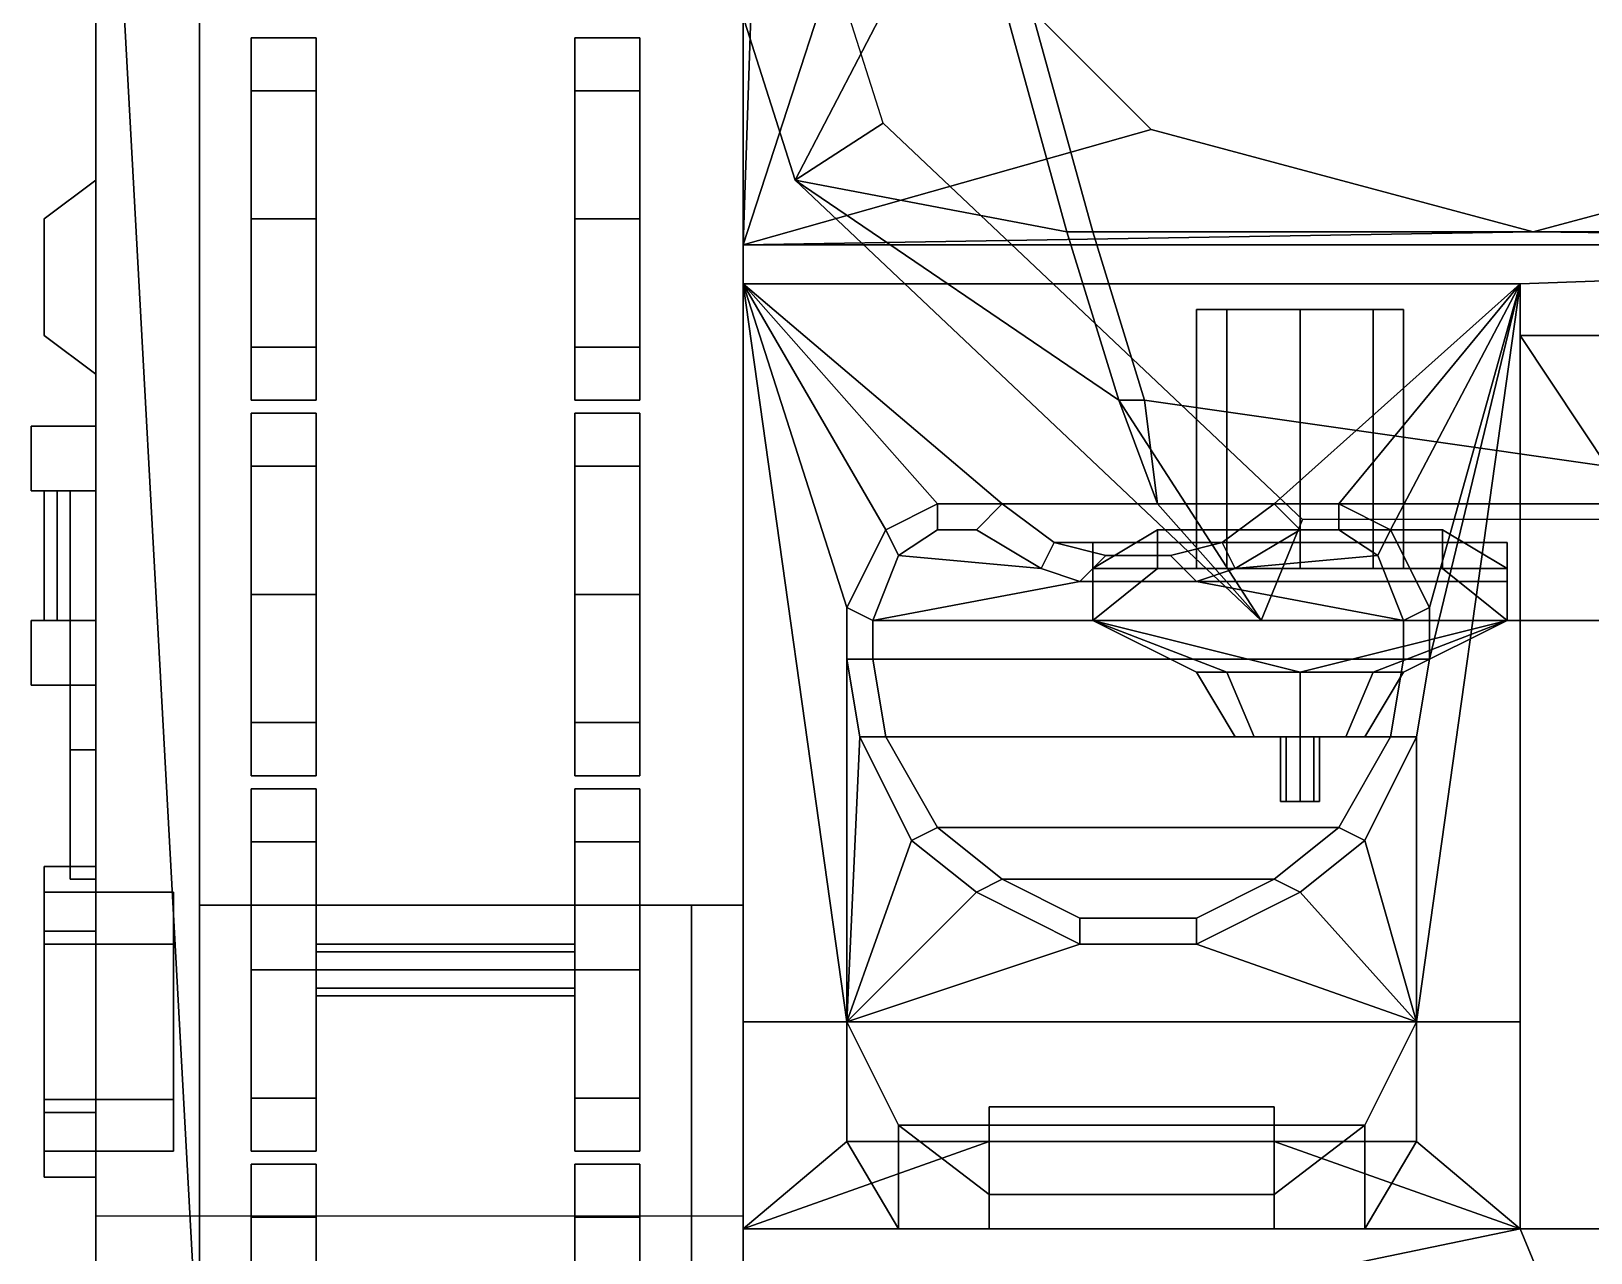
# Model space of a CAD drawing. Header units: millimetres. Extents: x -1.3 to 1.3, y -3 to 8.8.
# Drawn here: x -1.27 to -0.065, y -2.078 to -1.135 of the extents above; entities that cross this region are included whole.
import ezdxf

# ---------------------------------------------------------------- set-up
doc = ezdxf.new("R2010")
doc.units = ezdxf.units.MM
doc.header["$MEASUREMENT"] = 0
for name, color, linetype in [('fenders', 6, 'Continuous'), ('sleeve', 5, 'Continuous'), ('turret', 2, 'Continuous'), ('wheels', 2, 'Continuous')]:
    doc.layers.add(name, color=color, linetype=linetype)

msp = doc.modelspace()

# ---------------------------------------------------------------- linework, layer by layer
for points in [[(0.12, -1.74, 0.3), (-0.72, 2.41, 0.3), (0.72, 2.41, 0.3), (0.72, -1.74, 0.3)], [(-0.72, -1.81, 0.398), (-0.72, 2.07, 0.398), (-0.72, 2.41, 0.3), (-0.72, -2.26, 0.3)], [(-0.72, -2.26, 0.3), (-0.72, 2.41, 0.3), (0.12, -1.74, 0.3), (0.12, -2.26, 0.3)], [(-1.14, 2.37, 0.26), (-1.14, -2.24, 0.26), (-1.22, -2.24, 0.26), (-1.22, 2.37, 0.26)], [(-1.22, 2.37, 0.26), (-1.22, -2.24, 0.26), (-1.22, -1.79, 0.3), (-1.22, 1.87, 0.3)], [(-1.14, 2.07, 0.398), (-1.14, -1.81, 0.398), (-1.14, -2.24, 0.26), (-1.14, 2.37, 0.26)], [(-0.72, 2.07, 0.398), (-0.72, -1.81, 0.398), (-1.14, -1.81, 0.398), (-1.14, 2.07, 0.398)], [(-0.72, -1.3, 1.7), (-0.72, 2.01, 1.7), (-0.72, 1.56, 1.43), (-0.72, -0.72, 1.43)], [(-0.72, 2.01, 1.7), (-0.72, 2.01, 1.7), (-0.72, -1.3, 1.7), (-0.7, -0.7, 1.7)], [(-1.22, -1.49, 0.47), (-1.22, 0.13, 0.61), (-1.22, 1.36, 0.61), (-1.22, 1.57, 0.47)], [(-1.22, -1.44, 0.6), (-1.22, -1.44, 0.6), (-1.22, 0.13, 0.61), (-1.22, -1.49, 0.47)], [(-1.22, 0.13, 1.36), (-1.22, 0.13, 0.61), (-1.22, -1.44, 0.6), (-1.22, -1.44, 0.8)], [(-1.22, -0.72, 1.43), (-1.22, 0.13, 1.36), (-1.22, -1.44, 0.8), (-1.22, -1.49, 0.8)], [(-1.22, -1.49, 0.3), (-1.22, -1.49, 0.47), (-1.22, -0.67, 0.47), (-1.22, -0.67, 0.3)], [(-0.72, -1.3, 1.7), (-0.72, -1.3, 1.7), (-0.621, -0.995, 1.7), (-0.7, -0.7, 1.7)], [(-0.72, -2.1845, 1.1983), (-0.72, -0.72, 1.43), (-1.22, -0.72, 1.43), (-1.14, -2.1845, 1.1983)], [(-1.22, -1.25, 1.28), (-1.22, -1.4, 1.28), (-1.22, -1.4, 1.28), (-1.22, -0.72, 1.43)], [(-1.22, -1.4, 1.28), (-1.22, -2.49, 1.15), (-1.22, -2.49, 1.15), (-1.22, -0.72, 1.43)], [(-1.22, -1.49, 0.8), (-1.22, -1.25, 1.16), (-1.22, -0.72, 1.43)], [(-1.14, -2.49, 1.15), (-1.14, -2.1845, 1.1983), (-1.22, -0.72, 1.43), (-1.22, -2.49, 1.15)], [(-0.72, -2.06, 1.34), (-0.72, -1.3, 1.7), (-0.72, -0.72, 1.43), (-0.72, -2.1845, 1.1983)], [(-0.72, -1.3, 1.7), (-0.72, -1.3, 1.7), (-0.405, -1.211, 1.7), (-0.621, -0.995, 1.7)], [(-0.621, -0.995, 1.7), (-0.405, -1.211, 1.7), (-0.405, -1.211, 1.81), (-0.621, -0.995, 1.81)], [(-0.72, -1.3, 1.7), (-0.72, -1.3, 1.7), (-0.11, -1.29, 1.7), (-0.405, -1.211, 1.7)], [(-0.405, -1.211, 1.7), (-0.11, -1.29, 1.7), (-0.11, -1.29, 1.81), (-0.405, -1.211, 1.81)], [(-0.11, -1.29, 1.7), (0.185, -1.211, 1.7), (0.185, -1.211, 1.81), (-0.11, -1.29, 1.81)], [(0.72, -1.3, 1.7), (0.72, -1.3, 1.7), (0.185, -1.211, 1.7), (-0.11, -1.29, 1.7)], [(-1.22, -1.25, 1.16), (-1.22, -1.4, 1.16), (-1.26, -1.37, 1.18), (-1.26, -1.28, 1.18)], [(-1.26, -1.28, 1.26), (-1.26, -1.37, 1.26), (-1.22, -1.4, 1.28), (-1.22, -1.25, 1.28)], [(-1.26, -1.28, 1.18), (-1.26, -1.28, 1.26), (-1.22, -1.25, 1.28), (-1.22, -1.25, 1.16)], [(-1.22, -1.49, 0.8), (-1.22, -1.59, 0.8), (-1.22, -1.4, 1.16), (-1.22, -1.25, 1.16)], [(-1.26, -1.37, 1.18), (-1.26, -1.37, 1.26), (-1.26, -1.28, 1.26), (-1.26, -1.28, 1.18)], [(0.72, -1.3, 1.7), (0.72, -1.3, 1.7), (-0.11, -1.29, 1.7), (-0.72, -1.3, 1.7)], [(-0.72, -1.3, 1.72), (-0.72, -1.33, 1.72), (-0.12, -1.33, 1.72), (0.72, -1.3, 1.72)], [(-0.72, -1.3, 1.72), (-0.72, -1.3, 1.7), (-0.72, -2.06, 1.34), (-0.72, -1.33, 1.72)], [(-0.72, -1.3, 1.7), (-0.72, -1.3, 1.72), (0.72, -1.3, 1.72), (0.72, -1.3, 1.7)], [(-0.12, -1.33, 1.72), (-0.12, -1.37, 1.72), (0.72, -1.37, 1.72), (0.72, -1.3, 1.72)], [(-0.72, -1.33, 1.72), (-0.72, -1.33, 1.79), (-0.12, -1.33, 1.79), (-0.12, -1.33, 1.72)], [(-0.72, -1.33, 1.79), (-0.72, -1.9, 1.79), (-0.64, -1.9, 1.79), (-0.72, -1.33, 1.79)], [(-0.72, -1.33, 1.79), (-0.72, -1.33, 1.72), (-0.72, -2.06, 1.34), (-0.72, -1.9, 1.79)], [(-0.72, -1.33, 1.79), (-0.52, -1.5, 1.79), (-0.31, -1.5, 1.79), (-0.12, -1.33, 1.79)], [(-0.72, -1.33, 1.79), (-0.57, -1.5, 1.79), (-0.52, -1.5, 1.79), (-0.72, -1.33, 1.79)], [(-0.72, -1.33, 1.79), (-0.61, -1.52, 1.79), (-0.57, -1.5, 1.79), (-0.72, -1.33, 1.79)], [(-0.72, -1.33, 1.79), (-0.64, -1.58, 1.79), (-0.61, -1.52, 1.79), (-0.72, -1.33, 1.79)], [(-0.64, -1.9, 1.79), (-0.64, -1.62, 1.79), (-0.64, -1.58, 1.79), (-0.72, -1.33, 1.79)], [(-0.12, -1.33, 1.79), (-0.31, -1.5, 1.79), (-0.26, -1.5, 1.79), (-0.12, -1.33, 1.79)], [(-0.12, -1.33, 1.79), (-0.26, -1.5, 1.79), (-0.22, -1.52, 1.79), (-0.12, -1.33, 1.79)], [(-0.12, -1.33, 1.79), (-0.22, -1.52, 1.79), (-0.19, -1.58, 1.79), (-0.12, -1.33, 1.79)], [(-0.12, -1.33, 1.79), (-0.2, -1.9, 1.79), (-0.12, -1.9, 1.79), (-0.12, -1.33, 1.79)], [(-0.12, -1.33, 1.79), (-0.19, -1.62, 1.79), (-0.2, -1.68, 1.79), (-0.2, -1.9, 1.79)], [(-0.12, -1.33, 1.79), (-0.19, -1.58, 1.79), (-0.19, -1.62, 1.79), (-0.12, -1.33, 1.79)], [(-0.12, -1.9, 1.79), (-0.12, -2.06, 1.34), (-0.12, -1.37, 1.72), (-0.12, -1.33, 1.79)], [(-0.12, -1.33, 1.79), (-0.12, -1.33, 1.79), (-0.12, -1.37, 1.72), (-0.12, -1.33, 1.72)], [(-1.22, -1.4, 1.16), (-1.22, -1.4, 1.28), (-1.26, -1.37, 1.26), (-1.26, -1.37, 1.18)], [(-0.12, -1.37, 1.72), (-0.12, -2.06, 1.34), (0.12, -2.06, 1.34), (0.23, -1.8966, 1.43)], [(-0.12, -1.37, 1.72), (0.23, -1.8966, 1.43), (0.57, -1.8966, 1.43), (0.72, -1.37, 1.72)], [(-1.22, -1.8, 0.86), (-1.22, -2, 0.86), (-1.22, -2.49, 1.15), (-1.22, -1.4, 1.28)], [(-1.22, -1.78, 0.85), (-1.22, -1.8, 0.86), (-1.22, -1.4, 1.28), (-1.22, -1.4, 1.16)], [(-1.22, -1.78, 0.85), (-1.22, -1.4, 1.16), (-1.22, -1.59, 0.8), (-1.22, -1.64, 0.8)], [(-1.22, -1.49, 0.8), (-1.22, -1.44, 0.8), (-1.27, -1.44, 0.78), (-1.27, -1.49, 0.78)], [(-1.27, -1.49, 0.62), (-1.27, -1.44, 0.62), (-1.22, -1.44, 0.6), (-1.22, -1.49, 0.6)], [(-1.27, -1.44, 0.78), (-1.27, -1.44, 0.62), (-1.27, -1.49, 0.62), (-1.27, -1.49, 0.78)], [(-1.22, -1.44, 0.8), (-1.22, -1.44, 0.6), (-1.27, -1.44, 0.62), (-1.27, -1.44, 0.78)], [(-1.22, -1.44, 0.6), (-1.22, -1.49, 0.47), (-1.22, -1.49, 0.47), (-1.22, -1.49, 0.6)], [(-1.27, -1.49, 0.78), (-1.27, -1.49, 0.62), (-1.22, -1.49, 0.6), (-1.22, -1.49, 0.8)], [(-1.25, -1.59, 0.76), (-1.26, -1.59, 0.77), (-1.26, -1.49, 0.77), (-1.25, -1.49, 0.76)], [(-1.26, -1.59, 0.77), (-1.25, -1.59, 0.78), (-1.25, -1.49, 0.78), (-1.26, -1.49, 0.77)], [(-1.25, -1.59, 0.62), (-1.26, -1.59, 0.63), (-1.26, -1.49, 0.63), (-1.25, -1.49, 0.62)], [(-1.26, -1.59, 0.63), (-1.25, -1.59, 0.64), (-1.25, -1.49, 0.64), (-1.26, -1.49, 0.63)], [(-1.24, -1.59, 0.77), (-1.25, -1.59, 0.76), (-1.25, -1.49, 0.76), (-1.24, -1.49, 0.77)], [(-1.25, -1.59, 0.78), (-1.24, -1.59, 0.77), (-1.24, -1.49, 0.77), (-1.25, -1.49, 0.78)], [(-1.24, -1.59, 0.63), (-1.25, -1.59, 0.62), (-1.25, -1.49, 0.62), (-1.24, -1.49, 0.63)], [(-1.25, -1.59, 0.64), (-1.24, -1.59, 0.63), (-1.24, -1.49, 0.63), (-1.25, -1.49, 0.64)], [(-1.24, -1.49, 0.3), (-1.24, -1.59, 0.3), (-1.24, -1.59, 0.34), (-1.24, -1.49, 0.47)], [(-1.22, -1.49, 0.47), (-1.22, -1.49, 0.3), (-1.24, -1.49, 0.3), (-1.24, -1.49, 0.47)], [(-1.22, -1.49, 0.3), (-1.22, -1.59, 0.3), (-1.24, -1.59, 0.3), (-1.24, -1.49, 0.3)], [(-1.24, -1.79, 0.47), (-1.24, -1.49, 0.47), (-1.24, -1.59, 0.34), (-1.24, -1.69, 0.34)], [(-1.22, -1.79, 0.47), (-1.22, -1.49, 0.47), (-1.24, -1.49, 0.47), (-1.24, -1.79, 0.47)], [(-1.22, -1.49, 0.8), (-1.22, -1.49, 0.6), (-1.22, -1.59, 0.6), (-1.22, -1.59, 0.8)], [(-1.22, -1.64, 0.6), (-1.22, -1.59, 0.6), (-1.22, -1.49, 0.47), (-1.22, -1.79, 0.47)], [(-1.22, -1.49, 0.6), (-1.22, -1.49, 0.47), (-1.22, -1.49, 0.47), (-1.22, -1.59, 0.6)], [(-0.61, -1.52, 1.79), (-0.6, -1.54, 1.81), (-0.57, -1.52, 1.81), (-0.57, -1.5, 1.79)], [(-0.57, -1.5, 1.79), (-0.57, -1.52, 1.81), (-0.54, -1.52, 1.81), (-0.52, -1.5, 1.79)], [(-0.52, -1.5, 1.79), (-0.54, -1.52, 1.81), (-0.49, -1.55, 1.81), (-0.48, -1.53, 1.79)], [(-0.52, -1.5, 1.79), (-0.48, -1.53, 1.79), (-0.35, -1.53, 1.79), (-0.31, -1.5, 1.79)], [(-0.35, -1.53, 1.79), (-0.34, -1.55, 1.81), (-0.29, -1.52, 1.81), (-0.31, -1.5, 1.79)], [(-0.31, -1.5, 1.79), (-0.29, -1.52, 1.81), (-0.26, -1.52, 1.81), (-0.26, -1.5, 1.79)], [(-0.26, -1.5, 1.79), (-0.26, -1.52, 1.81), (-0.23, -1.54, 1.81), (-0.22, -1.52, 1.79)], [(-0.64, -1.58, 1.79), (-0.62, -1.59, 1.81), (-0.6, -1.54, 1.81), (-0.61, -1.52, 1.79)], [(-0.57, -1.52, 1.81), (-0.6, -1.54, 1.81), (-0.49, -1.55, 1.81), (-0.54, -1.52, 1.81)], [(-0.29, -1.52, 1.81), (-0.34, -1.55, 1.81), (-0.23, -1.54, 1.81), (-0.26, -1.52, 1.81)], [(-0.22, -1.52, 1.79), (-0.23, -1.54, 1.81), (-0.21, -1.59, 1.81), (-0.19, -1.58, 1.79)], [(-0.6, -1.54, 1.81), (-0.62, -1.59, 1.81), (-0.46, -1.56, 1.81), (-0.49, -1.55, 1.81)], [(-0.48, -1.53, 1.79), (-0.49, -1.55, 1.81), (-0.46, -1.56, 1.81), (-0.44, -1.54, 1.79)], [(-0.48, -1.53, 1.79), (-0.44, -1.54, 1.79), (-0.39, -1.54, 1.79), (-0.35, -1.53, 1.79)], [(-0.44, -1.54, 1.79), (-0.46, -1.56, 1.81), (-0.37, -1.56, 1.81), (-0.39, -1.54, 1.79)], [(-0.39, -1.54, 1.79), (-0.37, -1.56, 1.81), (-0.34, -1.55, 1.81), (-0.35, -1.53, 1.79)], [(-0.34, -1.55, 1.81), (-0.37, -1.56, 1.81), (-0.21, -1.59, 1.81), (-0.23, -1.54, 1.81)], [(-0.46, -1.56, 1.81), (-0.62, -1.59, 1.81), (-0.21, -1.59, 1.81), (-0.37, -1.56, 1.81)], [(-1.27, -1.59, 0.78), (-1.27, -1.59, 0.62), (-1.27, -1.64, 0.62), (-1.27, -1.64, 0.78)], [(-1.22, -1.64, 0.8), (-1.22, -1.59, 0.8), (-1.27, -1.59, 0.78), (-1.27, -1.64, 0.78)], [(-1.22, -1.59, 0.8), (-1.22, -1.59, 0.6), (-1.27, -1.59, 0.62), (-1.27, -1.59, 0.78)], [(-1.27, -1.64, 0.62), (-1.27, -1.59, 0.62), (-1.22, -1.59, 0.6), (-1.22, -1.64, 0.6)], [(-1.22, -1.59, 0.3), (-1.22, -1.59, 0.34), (-1.24, -1.59, 0.34), (-1.24, -1.59, 0.3)], [(-1.22, -1.59, 0.34), (-1.22, -1.69, 0.34), (-1.24, -1.69, 0.34), (-1.24, -1.59, 0.34)], [(-1.22, -1.69, 0.3), (-1.22, -1.69, 0.34), (-1.22, -1.59, 0.34), (-1.22, -1.59, 0.3)], [(-0.64, -1.62, 1.79), (-0.62, -1.62, 1.81), (-0.62, -1.59, 1.81), (-0.64, -1.58, 1.79)], [(-0.21, -1.62, 1.81), (-0.21, -1.59, 1.81), (-0.62, -1.59, 1.81), (-0.62, -1.62, 1.81)], [(-0.19, -1.58, 1.79), (-0.21, -1.59, 1.81), (-0.21, -1.62, 1.81), (-0.19, -1.62, 1.79)], [(-0.63, -1.68, 1.79), (-0.61, -1.68, 1.81), (-0.62, -1.62, 1.81), (-0.64, -1.62, 1.79)], [(-0.64, -1.9, 1.79), (-0.63, -1.68, 1.79), (-0.64, -1.62, 1.79), (-0.64, -1.9, 1.79)], [(-0.22, -1.68, 1.81), (-0.21, -1.62, 1.81), (-0.62, -1.62, 1.81), (-0.61, -1.68, 1.81)], [(-0.19, -1.62, 1.79), (-0.21, -1.62, 1.81), (-0.22, -1.68, 1.81), (-0.2, -1.68, 1.79)], [(-1.27, -1.64, 0.78), (-1.27, -1.64, 0.62), (-1.22, -1.64, 0.6), (-1.22, -1.64, 0.8)], [(-1.22, -1.64, 0.8), (-1.22, -1.64, 0.6), (-1.22, -1.78, 0.76), (-1.22, -1.78, 0.85)], [(-1.22, -1.78, 0.76), (-1.22, -1.64, 0.6), (-1.22, -1.79, 0.47), (-1.22, -1.83, 0.71)], [(-0.64, -1.9, 1.79), (-0.59, -1.76, 1.79), (-0.63, -1.68, 1.79), (-0.64, -1.9, 1.79)], [(-0.59, -1.76, 1.79), (-0.57, -1.75, 1.81), (-0.61, -1.68, 1.81), (-0.63, -1.68, 1.79)], [(-0.26, -1.75, 1.81), (-0.22, -1.68, 1.81), (-0.61, -1.68, 1.81), (-0.57, -1.75, 1.81)], [(-0.2, -1.68, 1.79), (-0.22, -1.68, 1.81), (-0.26, -1.75, 1.81), (-0.24, -1.76, 1.79)], [(-0.2, -1.9, 1.79), (-0.2, -1.68, 1.79), (-0.24, -1.76, 1.79), (-0.2, -1.9, 1.79)], [(-1.24, -1.69, 0.3), (-1.24, -1.79, 0.3), (-1.24, -1.79, 0.47), (-1.24, -1.69, 0.34)], [(-1.22, -1.69, 0.34), (-1.22, -1.69, 0.3), (-1.24, -1.69, 0.3), (-1.24, -1.69, 0.34)], [(-1.22, -1.69, 0.3), (-1.22, -1.79, 0.3), (-1.24, -1.79, 0.3), (-1.24, -1.69, 0.3)], [(-0.54, -1.8, 1.79), (-0.52, -1.79, 1.81), (-0.57, -1.75, 1.81), (-0.59, -1.76, 1.79)], [(-0.31, -1.79, 1.81), (-0.26, -1.75, 1.81), (-0.57, -1.75, 1.81), (-0.52, -1.79, 1.81)], [(-0.24, -1.76, 1.79), (-0.26, -1.75, 1.81), (-0.31, -1.79, 1.81), (-0.29, -1.8, 1.79)], [(-0.64, -1.9, 1.79), (-0.54, -1.8, 1.79), (-0.59, -1.76, 1.79), (-0.64, -1.9, 1.79)], [(-0.2, -1.9, 1.79), (-0.24, -1.76, 1.79), (-0.29, -1.8, 1.79), (-0.2, -1.9, 1.79)], [(-1.22, -1.78, 0.85), (-1.22, -1.78, 0.76), (-1.26, -1.78, 0.76), (-1.26, -1.78, 0.85)], [(-1.22, -1.78, 0.76), (-1.22, -1.83, 0.71), (-1.26, -1.83, 0.71), (-1.26, -1.78, 0.76)], [(-1.26, -1.83, 0.71), (-1.26, -1.84, 0.73), (-1.26, -1.8, 0.77), (-1.26, -1.78, 0.76)], [(-1.26, -1.78, 0.76), (-1.26, -1.8, 0.77), (-1.26, -1.8, 0.86), (-1.26, -1.78, 0.85)], [(-1.26, -1.78, 0.85), (-1.26, -1.8, 0.86), (-1.22, -1.8, 0.86), (-1.22, -1.78, 0.85)], [(-1.22, -1.79, 0.3), (-1.22, -1.79, 0.47), (-1.24, -1.79, 0.47), (-1.24, -1.79, 0.3)], [(-1.22, -1.79, 0.3), (-1.22, -2.24, 0.26), (-1.22, -2.02, 0.76), (-1.22, -1.97, 0.71)], [(-1.22, -1.79, 0.47), (-1.22, -1.79, 0.3), (-1.22, -1.97, 0.71), (-1.22, -1.83, 0.71)], [(-0.46, -1.84, 1.79), (-0.46, -1.82, 1.81), (-0.52, -1.79, 1.81), (-0.54, -1.8, 1.79)], [(-0.37, -1.82, 1.81), (-0.31, -1.79, 1.81), (-0.52, -1.79, 1.81), (-0.46, -1.82, 1.81)], [(-0.29, -1.8, 1.79), (-0.31, -1.79, 1.81), (-0.37, -1.82, 1.81), (-0.37, -1.84, 1.79)], [(-1.26, -1.8, 0.77), (-1.26, -1.84, 0.73), (-1.16, -1.84, 0.73), (-1.16, -1.8, 0.77)], [(-1.26, -1.8, 0.86), (-1.26, -1.8, 0.77), (-1.16, -1.8, 0.77), (-1.16, -1.8, 0.86)], [(-1.16, -1.8, 0.86), (-1.16, -2, 0.86), (-1.22, -2, 0.86), (-1.22, -1.8, 0.86)], [(-1.16, -1.8, 0.77), (-1.16, -1.84, 0.73), (-1.16, -1.96, 0.73), (-1.16, -2, 0.77)], [(-1.16, -1.8, 0.86), (-1.16, -1.8, 0.77), (-1.16, -2, 0.77), (-1.16, -2, 0.86)], [(-0.64, -1.9, 1.79), (-0.46, -1.84, 1.79), (-0.54, -1.8, 1.79), (-0.64, -1.9, 1.79)], [(-0.2, -1.9, 1.79), (-0.29, -1.8, 1.79), (-0.37, -1.84, 1.79), (-0.2, -1.9, 1.79)], [(-0.72, -1.81, 1.2376), (-0.72, -2.1845, 1.1783), (-1.14, -2.1845, 1.1783), (-1.14, -1.81, 1.2376)], [(-0.76, -1.81, 0.398), (-0.76, -1.81, 1.2376), (-1.14, -1.81, 1.2376), (-1.14, -1.81, 0.398)], [(-1.14, -1.81, 0.398), (-1.14, -1.81, 1.2376), (-1.14, -2.1845, 1.1783), (-1.14, -2.24, 0.26)], [(-0.72, -1.81, 0.26), (-0.72, -2.24, 0.26), (-0.76, -2.24, 0.26), (-0.76, -1.81, 0.26)], [(-0.76, -2.49, 1.15), (-0.76, -2.1845, 1.1783), (-0.76, -1.81, 0.26), (-0.76, -2.24, 0.26)], [(-0.76, -2.1845, 1.1783), (-0.76, -1.81, 1.2376), (-0.76, -1.81, 0.26), (-0.76, -2.1845, 1.1783)], [(-0.72, -1.81, 0.3), (-0.72, -2.26, 0.3), (-0.72, -2.24, 0.26), (-0.72, -1.81, 0.26)], [(-1.22, -1.83, 0.71), (-1.22, -1.97, 0.71), (-1.26, -1.97, 0.71), (-1.26, -1.83, 0.71)], [(-1.26, -1.97, 0.71), (-1.26, -1.96, 0.73), (-1.26, -1.84, 0.73), (-1.26, -1.83, 0.71)], [(-0.37, -1.84, 1.79), (-0.37, -1.82, 1.81), (-0.46, -1.82, 1.81), (-0.46, -1.84, 1.79)], [(-1.26, -1.84, 0.73), (-1.26, -1.96, 0.73), (-1.16, -1.96, 0.73), (-1.16, -1.84, 0.73)], [(-0.2, -1.9, 1.79), (-0.37, -1.84, 1.79), (-0.46, -1.84, 1.79), (-0.64, -1.9, 1.79)], [(-0.72, -1.9, 1.79), (-0.72, -2.06, 1.34), (-0.64, -1.9924, 1.53), (-0.64, -1.9, 1.79)], [(-0.64, -1.9, 1.79), (-0.6, -1.98, 1.79), (-0.24, -1.98, 1.79), (-0.2, -1.9, 1.79)], [(-0.64, -1.9, 1.79), (-0.64, -1.9924, 1.53), (-0.6, -2.06, 1.55), (-0.6, -1.98, 1.79)], [(-0.24, -1.98, 1.79), (-0.24, -2.06, 1.55), (-0.2, -1.9924, 1.53), (-0.2, -1.9, 1.79)], [(-0.2, -1.9, 1.79), (-0.2, -1.9924, 1.53), (-0.12, -2.06, 1.34), (-0.12, -1.9, 1.79)], [(-1.16, -2, 0.77), (-1.16, -1.96, 0.73), (-1.26, -1.96, 0.73), (-1.26, -2, 0.77)], [(-1.26, -2.02, 0.76), (-1.26, -2, 0.77), (-1.26, -1.96, 0.73), (-1.26, -1.97, 0.71)], [(-1.22, -1.97, 0.71), (-1.22, -2.02, 0.76), (-1.26, -2.02, 0.76), (-1.26, -1.97, 0.71)], [(-0.53, -2.0333, 1.63), (-0.53, -1.9658, 1.61), (-0.31, -1.9658, 1.61), (-0.31, -2.0333, 1.63)], [(-0.53, -2.06, 1.55), (-0.53, -1.9924, 1.53), (-0.53, -1.9658, 1.61), (-0.53, -2.0333, 1.63)], [(-0.53, -1.9658, 1.61), (-0.53, -1.9924, 1.53), (-0.31, -1.9924, 1.53), (-0.31, -1.9658, 1.61)], [(-0.31, -2.0333, 1.63), (-0.31, -1.9658, 1.61), (-0.31, -1.9924, 1.53), (-0.31, -2.06, 1.55)], [(-0.6, -1.98, 1.79), (-0.53, -2.0333, 1.63), (-0.31, -2.0333, 1.63), (-0.24, -1.98, 1.79)], [(-0.6, -1.98, 1.79), (-0.6, -2.06, 1.55), (-0.53, -2.06, 1.55), (-0.53, -2.0333, 1.63)], [(-0.31, -2.0333, 1.63), (-0.31, -2.06, 1.55), (-0.24, -2.06, 1.55), (-0.24, -1.98, 1.79)], [(-0.53, -1.9924, 1.53), (-0.72, -2.06, 1.34), (-0.12, -2.06, 1.34), (-0.31, -1.9924, 1.53)], [(-0.64, -1.9924, 1.53), (-0.72, -2.06, 1.34), (-0.72, -2.06, 1.34), (-0.53, -1.9924, 1.53)], [(-0.6, -2.06, 1.55), (-0.64, -1.9924, 1.53), (-0.53, -1.9924, 1.53), (-0.53, -2.06, 1.55)], [(-0.31, -2.06, 1.55), (-0.31, -1.9924, 1.53), (-0.2, -1.9924, 1.53), (-0.24, -2.06, 1.55)], [(-0.31, -1.9924, 1.53), (-0.12, -2.06, 1.34), (-0.12, -2.06, 1.34), (-0.2, -1.9924, 1.53)], [(-1.22, -2.02, 0.85), (-1.22, -2, 0.86), (-1.26, -2, 0.86), (-1.26, -2.02, 0.85)], [(-1.26, -2.02, 0.85), (-1.26, -2, 0.86), (-1.26, -2, 0.77), (-1.26, -2.02, 0.76)], [(-1.16, -2, 0.86), (-1.16, -2, 0.77), (-1.26, -2, 0.77), (-1.26, -2, 0.86)], [(-1.22, -2.49, 1.15), (-1.22, -2.49, 1.15), (-1.22, -2, 0.86), (-1.22, -2.02, 0.85)], [(-1.22, -2.02, 0.76), (-1.22, -2.02, 0.85), (-1.26, -2.02, 0.85), (-1.26, -2.02, 0.76)], [(-1.22, -2.24, 0.26), (-1.22, -2.49, 1.15), (-1.22, -2.02, 0.85), (-1.22, -2.02, 0.76)], [(-0.72, -2.1845, 1.1983), (-0.72, -2.64, 0.68), (0.12, -2.64, 0.68), (-0.12, -2.06, 1.34)], [(-0.72, -2.06, 1.34), (-0.72, -2.1845, 1.1983), (-0.72, -2.1845, 1.1983), (-0.12, -2.06, 1.34)], [(-0.12, -2.06, 1.34), (0.12, -2.64, 0.68), (0.12, -2.64, 0.68), (0.12, -2.06, 1.34)]]:
    msp.add_3dface(points)
at = {"layer": 'fenders'}
for points in [[(-1.22, -2.05, 1.5), (-1.22, -0.8, 1.7), (-1.22, -0.8, 1.63), (-1.22, -2.02, 1.43)], [(-0.72, -2.05, 1.5), (-0.72, -0.8, 1.7), (-1.22, -0.8, 1.7), (-1.22, -2.05, 1.5)], [(-0.72, -2.06, 1.34), (-0.72, -1.6207, 1.5687), (-0.72, -1.6207, 1.5687), (-0.72, -2.05, 1.5)]]:
    msp.add_3dface(points, dxfattribs=at)
at = {"layer": 'sleeve'}
for points in [[(-0.3466, -1.35, 2.1366), (-0.37, -1.35, 2.08), (-0.37, -1.55, 2.08), (-0.3466, -1.55, 2.1366)], [(-0.37, -1.35, 2.08), (-0.3466, -1.35, 2.0234), (-0.3466, -1.55, 2.0234), (-0.37, -1.55, 2.08)], [(-0.29, -1.35, 2.16), (-0.3466, -1.35, 2.1366), (-0.3466, -1.55, 2.1366), (-0.29, -1.55, 2.16)], [(-0.3466, -1.35, 2.0234), (-0.29, -1.35, 2), (-0.29, -1.55, 2), (-0.3466, -1.55, 2.0234)], [(-0.2334, -1.35, 2.1366), (-0.29, -1.35, 2.16), (-0.29, -1.55, 2.16), (-0.2334, -1.55, 2.1366)], [(-0.29, -1.35, 2), (-0.2334, -1.35, 2.0234), (-0.2334, -1.55, 2.0234), (-0.29, -1.55, 2)], [(-0.21, -1.35, 2.08), (-0.2334, -1.35, 2.1366), (-0.2334, -1.55, 2.1366), (-0.21, -1.55, 2.08)], [(-0.2334, -1.35, 2.0234), (-0.21, -1.35, 2.08), (-0.21, -1.55, 2.08), (-0.2334, -1.55, 2.0234)], [(-0.18, -1.52, 2.28), (-0.13, -1.55, 2.22), (-0.45, -1.55, 2.22), (-0.4, -1.52, 2.28)], [(-0.45, -1.55, 2.22), (-0.45, -1.59, 2.22), (-0.4, -1.55, 2.28), (-0.4, -1.52, 2.28)], [(-0.4, -1.52, 2.28), (-0.4, -1.55, 2.28), (-0.18, -1.55, 2.28), (-0.18, -1.52, 2.28)], [(-0.18, -1.55, 2.28), (-0.13, -1.59, 2.22), (-0.13, -1.55, 2.22), (-0.18, -1.52, 2.28)], [(-0.13, -1.53, 1.92), (-0.13, -1.56, 1.9), (-0.45, -1.56, 1.9), (-0.45, -1.53, 1.92)], [(-0.13, -1.55, 1.95), (-0.13, -1.53, 1.92), (-0.45, -1.53, 1.92), (-0.45, -1.55, 1.95)], [(-0.45, -1.53, 1.92), (-0.45, -1.56, 1.9), (-0.45, -1.59, 1.95), (-0.45, -1.55, 1.95)], [(-0.13, -1.59, 1.95), (-0.13, -1.56, 1.9), (-0.13, -1.53, 1.92), (-0.13, -1.55, 1.95)], [(-0.45, -1.55, 1.95), (-0.45, -1.59, 1.95), (-0.45, -1.59, 2.22), (-0.45, -1.55, 2.22)], [(-0.13, -1.55, 2.22), (-0.13, -1.55, 1.95), (-0.45, -1.55, 1.95), (-0.45, -1.55, 2.22)], [(-0.4, -1.55, 2.28), (-0.45, -1.59, 2.22), (-0.13, -1.59, 2.22), (-0.18, -1.55, 2.28)], [(-0.13, -1.59, 2.22), (-0.13, -1.59, 1.95), (-0.13, -1.55, 1.95), (-0.13, -1.55, 2.22)], [(-0.45, -1.59, 1.95), (-0.45, -1.56, 1.9), (-0.13, -1.56, 1.9), (-0.13, -1.59, 1.95)], [(-0.45, -1.59, 2.22), (-0.29, -1.63, 2.16), (-0.29, -1.63, 2.16), (-0.13, -1.59, 2.22)], [(-0.3466, -1.63, 2.1366), (-0.29, -1.63, 2.16), (-0.45, -1.59, 2.22)], [(-0.37, -1.63, 2.08), (-0.3466, -1.63, 2.1366), (-0.45, -1.59, 2.22)], [(-0.45, -1.59, 1.95), (-0.37, -1.63, 2.08), (-0.45, -1.59, 2.22)], [(-0.3466, -1.63, 2.0234), (-0.37, -1.63, 2.08), (-0.45, -1.59, 1.95)], [(-0.29, -1.63, 2), (-0.3466, -1.63, 2.0234), (-0.45, -1.59, 1.95)], [(-0.13, -1.59, 1.95), (-0.29, -1.63, 2), (-0.45, -1.59, 1.95)], [(-0.29, -1.63, 2.16), (-0.2334, -1.63, 2.1366), (-0.13, -1.59, 2.22)], [(-0.2334, -1.63, 2.0234), (-0.29, -1.63, 2), (-0.13, -1.59, 1.95)], [(-0.2334, -1.63, 2.1366), (-0.21, -1.63, 2.08), (-0.13, -1.59, 2.22)], [(-0.21, -1.63, 2.08), (-0.2334, -1.63, 2.0234), (-0.13, -1.59, 1.95)], [(-0.21, -1.63, 2.08), (-0.13, -1.59, 1.95), (-0.13, -1.59, 2.22)], [(-0.3254, -1.68, 2.0446), (-0.34, -1.68, 2.08), (-0.37, -1.63, 2.08), (-0.3466, -1.63, 2.0234)], [(-0.34, -1.68, 2.08), (-0.3254, -1.68, 2.1154), (-0.3466, -1.63, 2.1366), (-0.37, -1.63, 2.08)], [(-0.29, -1.68, 2.03), (-0.3254, -1.68, 2.0446), (-0.3466, -1.63, 2.0234), (-0.29, -1.63, 2)], [(-0.3254, -1.68, 2.1154), (-0.29, -1.68, 2.13), (-0.29, -1.63, 2.16), (-0.3466, -1.63, 2.1366)], [(-0.2546, -1.68, 2.0446), (-0.29, -1.68, 2.03), (-0.29, -1.63, 2), (-0.2334, -1.63, 2.0234)], [(-0.29, -1.68, 2.13), (-0.2546, -1.68, 2.1154), (-0.2334, -1.63, 2.1366), (-0.29, -1.63, 2.16)], [(-0.24, -1.68, 2.08), (-0.2546, -1.68, 2.0446), (-0.2334, -1.63, 2.0234), (-0.21, -1.63, 2.08)], [(-0.2546, -1.68, 2.1154), (-0.24, -1.68, 2.08), (-0.21, -1.63, 2.08), (-0.2334, -1.63, 2.1366)], [(-0.3254, -1.68, 2.1154), (-0.34, -1.68, 2.08), (-0.305, -1.68, 2.08), (-0.3006, -1.68, 2.0906)], [(-0.34, -1.68, 2.08), (-0.3254, -1.68, 2.0446), (-0.3006, -1.68, 2.0694), (-0.305, -1.68, 2.08)], [(-0.29, -1.68, 2.13), (-0.3254, -1.68, 2.1154), (-0.3006, -1.68, 2.0906), (-0.29, -1.68, 2.095)], [(-0.3254, -1.68, 2.0446), (-0.29, -1.68, 2.03), (-0.29, -1.68, 2.065), (-0.3006, -1.68, 2.0694)], [(-0.3006, -1.68, 2.0906), (-0.305, -1.68, 2.08), (-0.305, -1.73, 2.08), (-0.3006, -1.73, 2.0906)], [(-0.305, -1.68, 2.08), (-0.3006, -1.68, 2.0694), (-0.3006, -1.73, 2.0694), (-0.305, -1.73, 2.08)], [(-0.29, -1.68, 2.095), (-0.3006, -1.68, 2.0906), (-0.3006, -1.73, 2.0906), (-0.29, -1.73, 2.095)], [(-0.3006, -1.68, 2.0694), (-0.29, -1.68, 2.065), (-0.29, -1.73, 2.065), (-0.3006, -1.73, 2.0694)], [(-0.2794, -1.68, 2.0906), (-0.29, -1.68, 2.095), (-0.29, -1.73, 2.095), (-0.2794, -1.73, 2.0906)], [(-0.29, -1.68, 2.065), (-0.2794, -1.68, 2.0694), (-0.2794, -1.73, 2.0694), (-0.29, -1.73, 2.065)], [(-0.29, -1.68, 2.03), (-0.2546, -1.68, 2.0446), (-0.2794, -1.68, 2.0694), (-0.29, -1.68, 2.065)], [(-0.2546, -1.68, 2.1154), (-0.29, -1.68, 2.13), (-0.29, -1.68, 2.095), (-0.2794, -1.68, 2.0906)], [(-0.275, -1.68, 2.08), (-0.2794, -1.68, 2.0906), (-0.2794, -1.73, 2.0906), (-0.275, -1.73, 2.08)], [(-0.2794, -1.68, 2.0694), (-0.275, -1.68, 2.08), (-0.275, -1.73, 2.08), (-0.2794, -1.73, 2.0694)], [(-0.2546, -1.68, 2.0446), (-0.24, -1.68, 2.08), (-0.275, -1.68, 2.08), (-0.2794, -1.68, 2.0694)], [(-0.24, -1.68, 2.08), (-0.2546, -1.68, 2.1154), (-0.2794, -1.68, 2.0906), (-0.275, -1.68, 2.08)], [(-0.3006, -1.73, 2.0694), (-0.275, -1.73, 2.08), (-0.2794, -1.73, 2.0906), (-0.305, -1.73, 2.08)], [(-0.305, -1.73, 2.08), (-0.2794, -1.73, 2.0906), (-0.29, -1.73, 2.095), (-0.3006, -1.73, 2.0906)], [(-0.29, -1.73, 2.065), (-0.2794, -1.73, 2.0694), (-0.275, -1.73, 2.08), (-0.3006, -1.73, 2.0694)]]:
    msp.add_3dface(points, dxfattribs=at)
at = {"layer": 'turret'}
for points in [[(-0.8115, -0.8368, 1.83), (-0.61, -0.79, 2.42), (-0.55, -1, 2.42), (-0.68, -1.25, 1.83)], [(-0.7303, -0.8341, 1.81), (-0.8115, -0.8368, 1.83), (-0.68, -1.25, 1.83), (-0.612, -1.206, 1.81)], [(-0.68, -1.25, 1.83), (-0.55, -1, 2.42), (-0.47, -1.29, 2.33), (-0.68, -1.25, 1.83)], [(-0.55, -1, 2.42), (-0.53, -1, 2.43), (-0.45, -1.29, 2.34), (-0.47, -1.29, 2.33)], [(0.29, -1.29, 2.34), (-0.45, -1.29, 2.34), (-0.53, -1, 2.43), (0.35, -1, 2.43)], [(-0.612, -1.206, 1.81), (-0.68, -1.25, 1.83), (-0.32, -1.59, 1.83), (-0.288, -1.512, 1.81)], [(-0.68, -1.25, 1.83), (-0.47, -1.29, 2.33), (-0.43, -1.42, 2.2619), (-0.68, -1.25, 1.83)], [(-0.68, -1.25, 1.83), (-0.43, -1.42, 2.2619), (-0.32, -1.59, 1.83)], [(-0.47, -1.29, 2.33), (-0.45, -1.29, 2.34), (-0.41, -1.42, 2.2719), (-0.43, -1.42, 2.2619)], [(0.15, -1.5, 2.23), (-0.41, -1.42, 2.2719), (-0.45, -1.29, 2.34), (0.29, -1.29, 2.34)], [(-0.43, -1.42, 2.2619), (-0.41, -1.42, 2.2719), (-0.4, -1.5, 2.23)], [(-0.43, -1.42, 2.2619), (-0.4, -1.5, 2.23), (-0.32, -1.59, 1.83)], [(-0.41, -1.42, 2.2719), (0.15, -1.5, 2.23), (-0.4, -1.5, 2.23)], [(0.2, -1.59, 1.83), (-0.32, -1.59, 1.83), (-0.4, -1.5, 2.23), (0.15, -1.5, 2.23)], [(-0.288, -1.512, 1.81), (-0.32, -1.59, 1.83), (0.2, -1.59, 1.83), (0.18, -1.512, 1.81)]]:
    msp.add_3dface(points, dxfattribs=at)
at = {"layer": 'wheels'}
for points in [[(-1.05, -1.181, 0.319), (-1.05, -1.14, 0.22), (-1.1, -1.14, 0.22), (-1.1, -1.181, 0.319)], [(-1.05, -1.14, 0.22), (-1.05, -1.181, 0.121), (-1.1, -1.181, 0.121), (-1.1, -1.14, 0.22)], [(-1.1, -1.42, 0.22), (-1.1, -1.181, 0.319), (-1.1, -1.14, 0.22), (-1.1, -1.379, 0.121)], [(-1.1, -1.379, 0.121), (-1.1, -1.14, 0.22), (-1.1, -1.181, 0.121), (-1.1, -1.28, 0.08)], [(-1.05, -1.379, 0.319), (-1.05, -1.14, 0.22), (-1.05, -1.181, 0.319), (-1.05, -1.28, 0.36)], [(-1.05, -1.42, 0.22), (-1.05, -1.181, 0.121), (-1.05, -1.14, 0.22), (-1.05, -1.379, 0.319)], [(-0.8, -1.181, 0.319), (-0.8, -1.14, 0.22), (-0.85, -1.14, 0.22), (-0.85, -1.181, 0.319)], [(-0.8, -1.14, 0.22), (-0.8, -1.181, 0.121), (-0.85, -1.181, 0.121), (-0.85, -1.14, 0.22)], [(-0.85, -1.42, 0.22), (-0.85, -1.181, 0.319), (-0.85, -1.14, 0.22), (-0.85, -1.379, 0.121)], [(-0.85, -1.379, 0.121), (-0.85, -1.14, 0.22), (-0.85, -1.181, 0.121), (-0.85, -1.28, 0.08)], [(-0.8, -1.379, 0.319), (-0.8, -1.14, 0.22), (-0.8, -1.181, 0.319), (-0.8, -1.28, 0.36)], [(-0.8, -1.42, 0.22), (-0.8, -1.181, 0.121), (-0.8, -1.14, 0.22), (-0.8, -1.379, 0.319)], [(-1.05, -1.28, 0.36), (-1.05, -1.181, 0.319), (-1.1, -1.181, 0.319), (-1.1, -1.28, 0.36)], [(-1.05, -1.181, 0.121), (-1.05, -1.28, 0.08), (-1.1, -1.28, 0.08), (-1.1, -1.181, 0.121)], [(-1.1, -1.379, 0.319), (-1.1, -1.28, 0.36), (-1.1, -1.181, 0.319), (-1.1, -1.42, 0.22)], [(-1.05, -1.379, 0.121), (-1.05, -1.28, 0.08), (-1.05, -1.181, 0.121), (-1.05, -1.42, 0.22)], [(-0.8, -1.28, 0.36), (-0.8, -1.181, 0.319), (-0.85, -1.181, 0.319), (-0.85, -1.28, 0.36)], [(-0.8, -1.181, 0.121), (-0.8, -1.28, 0.08), (-0.85, -1.28, 0.08), (-0.85, -1.181, 0.121)], [(-0.85, -1.379, 0.319), (-0.85, -1.28, 0.36), (-0.85, -1.181, 0.319), (-0.85, -1.42, 0.22)], [(-0.8, -1.379, 0.121), (-0.8, -1.28, 0.08), (-0.8, -1.181, 0.121), (-0.8, -1.42, 0.22)], [(-1.05, -1.379, 0.319), (-1.05, -1.28, 0.36), (-1.1, -1.28, 0.36), (-1.1, -1.379, 0.319)], [(-1.05, -1.28, 0.08), (-1.05, -1.379, 0.121), (-1.1, -1.379, 0.121), (-1.1, -1.28, 0.08)], [(-0.8, -1.379, 0.319), (-0.8, -1.28, 0.36), (-0.85, -1.28, 0.36), (-0.85, -1.379, 0.319)], [(-0.8, -1.28, 0.08), (-0.8, -1.379, 0.121), (-0.85, -1.379, 0.121), (-0.85, -1.28, 0.08)], [(-1.05, -1.42, 0.22), (-1.05, -1.379, 0.319), (-1.1, -1.379, 0.319), (-1.1, -1.42, 0.22)], [(-1.05, -1.379, 0.121), (-1.05, -1.42, 0.22), (-1.1, -1.42, 0.22), (-1.1, -1.379, 0.121)], [(-0.8, -1.42, 0.22), (-0.8, -1.379, 0.319), (-0.85, -1.379, 0.319), (-0.85, -1.42, 0.22)], [(-0.8, -1.379, 0.121), (-0.8, -1.42, 0.22), (-0.85, -1.42, 0.22), (-0.85, -1.379, 0.121)], [(-1.05, -1.471, 0.319), (-1.05, -1.43, 0.22), (-1.1, -1.43, 0.22), (-1.1, -1.471, 0.319)], [(-1.05, -1.43, 0.22), (-1.05, -1.471, 0.121), (-1.1, -1.471, 0.121), (-1.1, -1.43, 0.22)], [(-1.1, -1.71, 0.22), (-1.1, -1.471, 0.319), (-1.1, -1.43, 0.22), (-1.1, -1.669, 0.121)], [(-1.1, -1.669, 0.121), (-1.1, -1.43, 0.22), (-1.1, -1.471, 0.121), (-1.1, -1.57, 0.08)], [(-1.05, -1.669, 0.319), (-1.05, -1.43, 0.22), (-1.05, -1.471, 0.319), (-1.05, -1.57, 0.36)], [(-1.05, -1.71, 0.22), (-1.05, -1.471, 0.121), (-1.05, -1.43, 0.22), (-1.05, -1.669, 0.319)], [(-0.8, -1.471, 0.319), (-0.8, -1.43, 0.22), (-0.85, -1.43, 0.22), (-0.85, -1.471, 0.319)], [(-0.8, -1.43, 0.22), (-0.8, -1.471, 0.121), (-0.85, -1.471, 0.121), (-0.85, -1.43, 0.22)], [(-0.85, -1.71, 0.22), (-0.85, -1.471, 0.319), (-0.85, -1.43, 0.22), (-0.85, -1.669, 0.121)], [(-0.85, -1.669, 0.121), (-0.85, -1.43, 0.22), (-0.85, -1.471, 0.121), (-0.85, -1.57, 0.08)], [(-0.8, -1.669, 0.319), (-0.8, -1.43, 0.22), (-0.8, -1.471, 0.319), (-0.8, -1.57, 0.36)], [(-0.8, -1.71, 0.22), (-0.8, -1.471, 0.121), (-0.8, -1.43, 0.22), (-0.8, -1.669, 0.319)], [(-1.05, -1.57, 0.36), (-1.05, -1.471, 0.319), (-1.1, -1.471, 0.319), (-1.1, -1.57, 0.36)], [(-1.05, -1.471, 0.121), (-1.05, -1.57, 0.08), (-1.1, -1.57, 0.08), (-1.1, -1.471, 0.121)], [(-1.1, -1.669, 0.319), (-1.1, -1.57, 0.36), (-1.1, -1.471, 0.319), (-1.1, -1.71, 0.22)], [(-1.05, -1.669, 0.121), (-1.05, -1.57, 0.08), (-1.05, -1.471, 0.121), (-1.05, -1.71, 0.22)], [(-0.8, -1.57, 0.36), (-0.8, -1.471, 0.319), (-0.85, -1.471, 0.319), (-0.85, -1.57, 0.36)], [(-0.8, -1.471, 0.121), (-0.8, -1.57, 0.08), (-0.85, -1.57, 0.08), (-0.85, -1.471, 0.121)], [(-0.85, -1.669, 0.319), (-0.85, -1.57, 0.36), (-0.85, -1.471, 0.319), (-0.85, -1.71, 0.22)], [(-0.8, -1.669, 0.121), (-0.8, -1.57, 0.08), (-0.8, -1.471, 0.121), (-0.8, -1.71, 0.22)], [(-1.05, -1.669, 0.319), (-1.05, -1.57, 0.36), (-1.1, -1.57, 0.36), (-1.1, -1.669, 0.319)], [(-1.05, -1.57, 0.08), (-1.05, -1.669, 0.121), (-1.1, -1.669, 0.121), (-1.1, -1.57, 0.08)], [(-0.8, -1.669, 0.319), (-0.8, -1.57, 0.36), (-0.85, -1.57, 0.36), (-0.85, -1.669, 0.319)], [(-0.8, -1.57, 0.08), (-0.8, -1.669, 0.121), (-0.85, -1.669, 0.121), (-0.85, -1.57, 0.08)], [(-1.05, -1.71, 0.22), (-1.05, -1.669, 0.319), (-1.1, -1.669, 0.319), (-1.1, -1.71, 0.22)], [(-1.05, -1.669, 0.121), (-1.05, -1.71, 0.22), (-1.1, -1.71, 0.22), (-1.1, -1.669, 0.121)], [(-0.8, -1.71, 0.22), (-0.8, -1.669, 0.319), (-0.85, -1.669, 0.319), (-0.85, -1.71, 0.22)], [(-0.8, -1.669, 0.121), (-0.8, -1.71, 0.22), (-0.85, -1.71, 0.22), (-0.85, -1.669, 0.121)], [(-1.05, -1.761, 0.339), (-1.05, -1.72, 0.24), (-1.1, -1.72, 0.24), (-1.1, -1.761, 0.339)], [(-1.05, -1.72, 0.24), (-1.05, -1.761, 0.141), (-1.1, -1.761, 0.141), (-1.1, -1.72, 0.24)], [(-1.1, -2, 0.24), (-1.1, -1.761, 0.339), (-1.1, -1.72, 0.24), (-1.1, -1.959, 0.141)], [(-1.1, -1.959, 0.141), (-1.1, -1.72, 0.24), (-1.1, -1.761, 0.141), (-1.1, -1.86, 0.1)], [(-1.05, -1.959, 0.339), (-1.05, -1.72, 0.24), (-1.05, -1.761, 0.339), (-1.05, -1.86, 0.38)], [(-1.05, -2, 0.24), (-1.05, -1.761, 0.141), (-1.05, -1.72, 0.24), (-1.05, -1.959, 0.339)], [(-0.8, -1.761, 0.339), (-0.8, -1.72, 0.24), (-0.85, -1.72, 0.24), (-0.85, -1.761, 0.339)], [(-0.8, -1.72, 0.24), (-0.8, -1.761, 0.141), (-0.85, -1.761, 0.141), (-0.85, -1.72, 0.24)], [(-0.85, -2, 0.24), (-0.85, -1.761, 0.339), (-0.85, -1.72, 0.24), (-0.85, -1.959, 0.141)], [(-0.85, -1.959, 0.141), (-0.85, -1.72, 0.24), (-0.85, -1.761, 0.141), (-0.85, -1.86, 0.1)], [(-0.8, -1.959, 0.339), (-0.8, -1.72, 0.24), (-0.8, -1.761, 0.339), (-0.8, -1.86, 0.38)], [(-0.8, -2, 0.24), (-0.8, -1.761, 0.141), (-0.8, -1.72, 0.24), (-0.8, -1.959, 0.339)], [(-1.05, -1.86, 0.38), (-1.05, -1.761, 0.339), (-1.1, -1.761, 0.339), (-1.1, -1.86, 0.38)], [(-1.05, -1.761, 0.141), (-1.05, -1.86, 0.1), (-1.1, -1.86, 0.1), (-1.1, -1.761, 0.141)], [(-1.1, -1.959, 0.339), (-1.1, -1.86, 0.38), (-1.1, -1.761, 0.339), (-1.1, -2, 0.24)], [(-1.05, -1.959, 0.141), (-1.05, -1.86, 0.1), (-1.05, -1.761, 0.141), (-1.05, -2, 0.24)], [(-0.8, -1.86, 0.38), (-0.8, -1.761, 0.339), (-0.85, -1.761, 0.339), (-0.85, -1.86, 0.38)], [(-0.8, -1.761, 0.141), (-0.8, -1.86, 0.1), (-0.85, -1.86, 0.1), (-0.85, -1.761, 0.141)], [(-0.85, -1.959, 0.339), (-0.85, -1.86, 0.38), (-0.85, -1.761, 0.339), (-0.85, -2, 0.24)], [(-0.8, -1.959, 0.141), (-0.8, -1.86, 0.1), (-0.8, -1.761, 0.141), (-0.8, -2, 0.24)], [(-0.85, -1.8459, 0.2541), (-0.85, -1.84, 0.24), (-1.05, -1.84, 0.24), (-1.05, -1.8459, 0.2541)], [(-0.85, -1.84, 0.24), (-0.85, -1.8459, 0.2259), (-1.05, -1.8459, 0.2259), (-1.05, -1.84, 0.24)], [(-0.85, -1.86, 0.26), (-0.85, -1.8459, 0.2541), (-1.05, -1.8459, 0.2541), (-1.05, -1.86, 0.26)], [(-0.85, -1.8459, 0.2259), (-0.85, -1.86, 0.22), (-1.05, -1.86, 0.22), (-1.05, -1.8459, 0.2259)], [(-1.05, -1.959, 0.339), (-1.05, -1.86, 0.38), (-1.1, -1.86, 0.38), (-1.1, -1.959, 0.339)], [(-1.05, -1.86, 0.1), (-1.05, -1.959, 0.141), (-1.1, -1.959, 0.141), (-1.1, -1.86, 0.1)], [(-0.85, -1.8741, 0.2541), (-0.85, -1.86, 0.26), (-1.05, -1.86, 0.26), (-1.05, -1.8741, 0.2541)], [(-0.85, -1.86, 0.22), (-0.85, -1.8741, 0.2259), (-1.05, -1.8741, 0.2259), (-1.05, -1.86, 0.22)], [(-0.8, -1.959, 0.339), (-0.8, -1.86, 0.38), (-0.85, -1.86, 0.38), (-0.85, -1.959, 0.339)], [(-0.8, -1.86, 0.1), (-0.8, -1.959, 0.141), (-0.85, -1.959, 0.141), (-0.85, -1.86, 0.1)], [(-0.85, -1.88, 0.24), (-0.85, -1.8741, 0.2541), (-1.05, -1.8741, 0.2541), (-1.05, -1.88, 0.24)], [(-0.85, -1.8741, 0.2259), (-0.85, -1.88, 0.24), (-1.05, -1.88, 0.24), (-1.05, -1.8741, 0.2259)], [(-1.05, -2, 0.24), (-1.05, -1.959, 0.339), (-1.1, -1.959, 0.339), (-1.1, -2, 0.24)], [(-1.05, -1.959, 0.141), (-1.05, -2, 0.24), (-1.1, -2, 0.24), (-1.1, -1.959, 0.141)], [(-0.8, -2, 0.24), (-0.8, -1.959, 0.339), (-0.85, -1.959, 0.339), (-0.85, -2, 0.24)], [(-0.8, -1.959, 0.141), (-0.8, -2, 0.24), (-0.85, -2, 0.24), (-0.85, -1.959, 0.141)], [(-1.1, -2.249, 0.211), (-1.1, -2.01, 0.31), (-1.1, -2.051, 0.211), (-1.1, -2.15, 0.17)], [(-1.1, -2.29, 0.31), (-1.1, -2.051, 0.409), (-1.1, -2.01, 0.31), (-1.1, -2.249, 0.211)], [(-1.05, -2.01, 0.31), (-1.05, -2.051, 0.211), (-1.1, -2.051, 0.211), (-1.1, -2.01, 0.31)], [(-1.05, -2.051, 0.409), (-1.05, -2.01, 0.31), (-1.1, -2.01, 0.31), (-1.1, -2.051, 0.409)], [(-1.05, -2.29, 0.31), (-1.05, -2.051, 0.211), (-1.05, -2.01, 0.31), (-1.05, -2.249, 0.409)], [(-1.05, -2.249, 0.409), (-1.05, -2.01, 0.31), (-1.05, -2.051, 0.409), (-1.05, -2.15, 0.45)], [(-0.85, -2.249, 0.211), (-0.85, -2.01, 0.31), (-0.85, -2.051, 0.211), (-0.85, -2.15, 0.17)], [(-0.85, -2.29, 0.31), (-0.85, -2.051, 0.409), (-0.85, -2.01, 0.31), (-0.85, -2.249, 0.211)], [(-0.8, -2.01, 0.31), (-0.8, -2.051, 0.211), (-0.85, -2.051, 0.211), (-0.85, -2.01, 0.31)], [(-0.8, -2.051, 0.409), (-0.8, -2.01, 0.31), (-0.85, -2.01, 0.31), (-0.85, -2.051, 0.409)], [(-0.8, -2.29, 0.31), (-0.8, -2.051, 0.211), (-0.8, -2.01, 0.31), (-0.8, -2.249, 0.409)], [(-0.8, -2.249, 0.409), (-0.8, -2.01, 0.31), (-0.8, -2.051, 0.409), (-0.8, -2.15, 0.45)], [(-1.1, -2.249, 0.409), (-1.1, -2.15, 0.45), (-1.1, -2.051, 0.409), (-1.1, -2.29, 0.31)], [(-1.05, -2.051, 0.211), (-1.05, -2.15, 0.17), (-1.1, -2.15, 0.17), (-1.1, -2.051, 0.211)], [(-1.05, -2.15, 0.45), (-1.05, -2.051, 0.409), (-1.1, -2.051, 0.409), (-1.1, -2.15, 0.45)], [(-1.05, -2.249, 0.211), (-1.05, -2.15, 0.17), (-1.05, -2.051, 0.211), (-1.05, -2.29, 0.31)], [(-0.85, -2.249, 0.409), (-0.85, -2.15, 0.45), (-0.85, -2.051, 0.409), (-0.85, -2.29, 0.31)], [(-0.8, -2.051, 0.211), (-0.8, -2.15, 0.17), (-0.85, -2.15, 0.17), (-0.85, -2.051, 0.211)], [(-0.8, -2.15, 0.45), (-0.8, -2.051, 0.409), (-0.85, -2.051, 0.409), (-0.85, -2.15, 0.45)], [(-0.8, -2.249, 0.211), (-0.8, -2.15, 0.17), (-0.8, -2.051, 0.211), (-0.8, -2.29, 0.31)]]:
    msp.add_3dface(points, dxfattribs=at)

doc.saveas('drawing.dxf')
